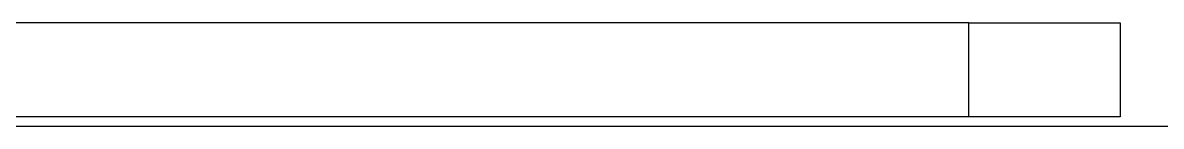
# Model space of a CAD drawing. Extents: x 8 to 102, y 11 to 162.
# Drawn here: x 66.11 to 67.05, y 107.017 to 107.103 of the extents above; entities that cross this region are included whole.
import ezdxf

# ---------------------------------------------------------------- set-up
doc = ezdxf.new("R2010")
doc.units = 0
doc.header["$MEASUREMENT"] = 0
doc.layers.add('TFR-TRI3', color=7, linetype='CONTINUOUS')

msp = doc.modelspace()

# ---------------------------------------------------------------- linework, layer by layer
at = {"layer": 'TFR-TRI3', "color": 11, "linetype": 'CONTINUOUS'}
for p, q in [((66.89134, 107.10302), (65.98134, 107.10302)), ((66.89134, 107.10302), (66.97973, 107.10302)), ((66.89134, 107.02502), (66.89134, 107.10302)), ((66.97973, 107.10302), (67.01634, 107.10302)), ((67.01634, 107.10302), (67.01634, 107.02502)), ((66.89134, 107.02502), (65.98134, 107.02502)), ((66.97973, 107.02502), (66.89134, 107.02502)), ((67.01634, 107.02502), (66.97973, 107.02502))]:
    msp.add_line(p, q, dxfattribs=at)
at = {"layer": 'TFR-TRI3', "color": 113, "linetype": 'CONTINUOUS'}
msp.add_line((65.68484, 107.01702), (68.46784, 107.01702), dxfattribs=at)

doc.saveas('drawing.dxf')
